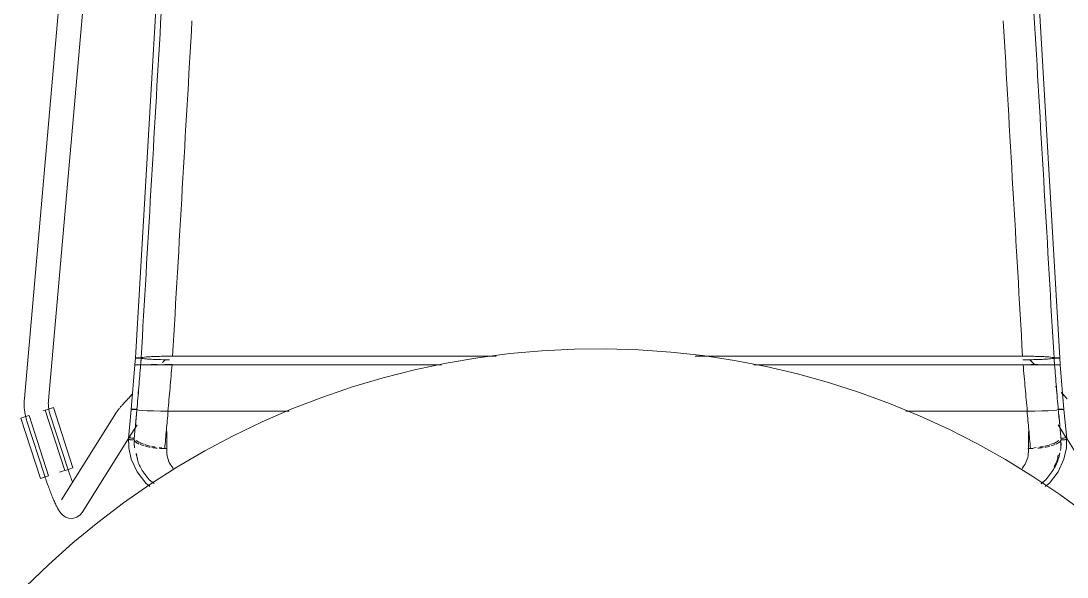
# Model space of a CAD drawing. Header units: millimetres. Extents: x 155927 to 295199, y -4084 to 97293.
# Drawn here: x 208526 to 209045, y 12593 to 12869 of the extents above; entities that cross this region are included whole.
import ezdxf

# ---------------------------------------------------------------- set-up
doc = ezdxf.new("R2010")
doc.units = ezdxf.units.MM
doc.header["$MEASUREMENT"] = 0
doc.layers.add('I-FURN', color=8, linetype='CONTINUOUS', lineweight=9)

msp = doc.modelspace()

# ---------------------------------------------------------------- linework, layer by layer
at = {"layer": 'I-FURN'}
for p, q in [((208566.73, 13124.65), (208527.78, 12681.33)), ((208539.74, 12680.28), (208577.03, 13104.78)), ((208602.21, 13033.36), (208582.93, 12701.45)), ((209022.45, 13033.36), (209041.74, 12701.45)), ((208594.03, 12702.24), (208590.9, 12702.12)), ((208597.6, 12702.32), (208594.03, 12702.24)), ((208601.38, 12702.35), (208597.6, 12702.32)), ((208761.95, 12702.35), (208601.38, 12702.35)), ((208601.38, 12702.35), (208761.95, 12702.35)), ((208768.74, 12703.66), (208752.87, 12701.6)), ((208784.67, 12705.08), (208768.74, 12703.66)), ((208800.65, 12705.87), (208784.67, 12705.08)), ((208816.65, 12706.02), (208800.65, 12705.87)), ((208832.64, 12705.53), (208816.65, 12706.02)), ((208848.6, 12704.39), (208832.64, 12705.53)), ((208864.5, 12702.62), (208848.6, 12704.39)), ((209023.28, 12702.35), (208860.69, 12702.35)), ((208860.69, 12702.35), (209023.28, 12702.35)), ((208880.32, 12700.22), (208864.5, 12702.62)), ((209027.07, 12702.32), (209023.28, 12702.35)), ((209030.63, 12702.24), (209027.07, 12702.32)), ((209033.76, 12702.12), (209030.63, 12702.24)), ((208582.65, 12698.09), (208580.83, 12675.89)), ((208582.72, 12698.09), (208582.65, 12698.09)), ((208582.65, 12698.09), (208582.72, 12698.09)), ((208582.66, 12698.09), (208582.92, 12701.45)), ((208582.72, 12698.09), (208582.66, 12698.09)), ((208582.66, 12698.09), (208582.72, 12698.09)), ((208583.2, 12698.09), (208582.91, 12698.09)), ((208582.91, 12698.09), (208583.2, 12698.09)), ((208582.99, 12701.48), (208582.93, 12701.45)), ((208582.93, 12701.45), (208583, 12701.42)), ((208583.18, 12701.51), (208582.99, 12701.48)), ((208583, 12701.42), (208583.18, 12701.4)), ((208583.47, 12701.53), (208583.18, 12701.51)), ((208583.18, 12701.4), (208583.48, 12701.37)), ((208583.59, 12698.1), (208583.2, 12698.1)), ((208583.58, 12698.09), (208583.2, 12698.09)), ((208583.2, 12698.09), (208583.58, 12698.09)), ((208583.21, 12698.1), (208583.59, 12698.1)), ((208583.85, 12701.55), (208583.47, 12701.53)), ((208583.48, 12701.37), (208583.86, 12701.36)), ((208584.04, 12698.09), (208583.58, 12698.09)), ((208583.58, 12698.09), (208584.03, 12698.09)), ((208583.59, 12698.1), (208584.04, 12698.1)), ((208584.04, 12698.1), (208583.59, 12698.1)), ((208584.31, 12701.56), (208583.85, 12701.55)), ((208583.86, 12701.36), (208584.31, 12701.35)), ((208584.03, 12698.09), (208584.52, 12698.08)), ((208584.04, 12698.1), (208584.53, 12698.1)), ((208584.53, 12698.1), (208584.04, 12698.1)), ((208584.53, 12698.08), (208584.04, 12698.09)), ((208584.8, 12701.56), (208584.31, 12701.56)), ((208584.31, 12701.35), (208584.8, 12701.34)), ((208584.52, 12698.08), (208585.02, 12698.08)), ((208584.53, 12698.1), (208585.03, 12698.1)), ((208585.03, 12698.1), (208584.53, 12698.1)), ((208585.02, 12698.08), (208584.53, 12698.08)), ((208585.29, 12701.56), (208584.8, 12701.56)), ((208584.8, 12701.34), (208585.3, 12701.34)), ((208585.49, 12698.09), (208585.02, 12698.08)), ((208585.02, 12698.08), (208585.49, 12698.09)), ((208585.03, 12698.1), (208585.5, 12698.1)), ((208585.5, 12698.1), (208585.03, 12698.1)), ((208585.76, 12701.55), (208585.29, 12701.56)), ((208585.3, 12701.34), (208585.77, 12701.35)), ((208586.38, 12698.07), (208585.49, 12698.09)), ((208585.49, 12698.09), (208586.38, 12698.07)), ((208586.65, 12701.76), (208585.76, 12701.55)), ((208585.77, 12701.35), (208586.67, 12701.14)), ((208588.12, 12698.06), (208586.38, 12698.07)), ((208586.38, 12698.07), (208588.12, 12698.06)), ((208588.14, 12698.13), (208586.39, 12698.11)), ((208586.4, 12698.11), (208588.15, 12698.13)), ((208588.4, 12701.95), (208586.65, 12701.76)), ((208586.67, 12701.14), (208588.42, 12700.95)), ((208588.12, 12698.06), (208590.63, 12698.05)), ((208590.63, 12698.05), (208588.13, 12698.06)), ((208590.64, 12698.14), (208588.14, 12698.13)), ((208588.15, 12698.13), (208590.65, 12698.14)), ((208590.9, 12702.12), (208588.4, 12701.95)), ((208588.42, 12700.95), (208590.92, 12700.79)), ((208593.76, 12698.04), (208590.63, 12698.05)), ((208590.63, 12698.05), (208593.76, 12698.04)), ((208593.77, 12698.15), (208590.64, 12698.14)), ((208590.65, 12698.14), (208593.77, 12698.15)), ((208590.92, 12700.79), (208594.04, 12700.66)), ((208597.33, 12698.03), (208593.76, 12698.04)), ((208593.76, 12698.04), (208597.33, 12698.03)), ((208594.04, 12700.66), (208597.59, 12700.59)), ((208597.89, 12700.7), (208596.42, 12699.18)), ((208601.1, 12698.16), (208597.32, 12698.15)), ((208597.33, 12698.15), (208601.1, 12698.16)), ((208601.12, 12698.03), (208597.33, 12698.03)), ((208597.33, 12698.03), (208601.12, 12698.03)), ((208597.59, 12700.59), (208599.84, 12700.56)), ((208734.86, 12698.03), (208601.12, 12698.03)), ((208601.12, 12698.03), (208734.86, 12698.03)), ((208737.1, 12698.9), (208721.45, 12695.58)), ((208752.87, 12701.6), (208737.1, 12698.9)), ((208896.03, 12697.19), (208880.32, 12700.22)), ((209023.55, 12698.03), (208889.91, 12698.03)), ((208889.91, 12698.03), (209023.55, 12698.03)), ((208911.6, 12693.53), (208896.03, 12697.19)), ((209023.39, 12700.56), (209027.08, 12700.59)), ((209027.33, 12698.03), (209023.55, 12698.03)), ((209023.55, 12698.03), (209027.34, 12698.03)), ((209029.34, 12698.03), (209026.77, 12700.7)), ((209027.08, 12700.59), (209030.63, 12700.66)), ((209027.34, 12698.15), (209030.89, 12698.15)), ((209030.9, 12698.15), (209027.34, 12698.15)), ((209030.9, 12698.04), (209027.34, 12698.03)), ((209027.34, 12698.03), (209030.9, 12698.04)), ((209030.63, 12700.66), (209033.75, 12700.79)), ((209034.03, 12698.05), (209030.9, 12698.04)), ((209030.9, 12698.04), (209034.04, 12698.05)), ((209033.75, 12700.79), (209036.24, 12700.95)), ((209036.26, 12701.95), (209033.76, 12702.12)), ((209034.02, 12698.14), (209036.52, 12698.13)), ((209036.52, 12698.13), (209034.02, 12698.14)), ((209036.54, 12698.06), (209034.04, 12698.05)), ((209034.04, 12698.05), (209036.54, 12698.06)), ((209036.24, 12700.95), (209037.99, 12701.14)), ((209038.01, 12701.76), (209036.26, 12701.95)), ((209036.52, 12698.13), (209038.27, 12698.11)), ((209038.27, 12698.11), (209036.52, 12698.13)), ((209038.28, 12698.07), (209036.54, 12698.06)), ((209036.54, 12698.06), (209038.29, 12698.07)), ((209037.99, 12701.14), (209038.9, 12701.35)), ((209038.9, 12701.55), (209038.01, 12701.76)), ((209039.17, 12698.09), (209038.28, 12698.07)), ((209038.29, 12698.07), (209039.17, 12698.09)), ((209039.37, 12701.56), (209038.9, 12701.55)), ((209038.9, 12701.35), (209039.36, 12701.34)), ((209039.17, 12698.1), (209039.64, 12698.1)), ((209039.64, 12698.1), (209039.17, 12698.1)), ((209039.64, 12698.08), (209039.17, 12698.09)), ((209039.17, 12698.09), (209039.65, 12698.08)), ((209039.36, 12701.34), (209039.86, 12701.34)), ((209039.87, 12701.56), (209039.37, 12701.56)), ((209039.64, 12698.1), (209040.13, 12698.1)), ((209040.14, 12698.1), (209039.64, 12698.1)), ((209040.14, 12698.08), (209039.64, 12698.08)), ((209039.65, 12698.08), (209040.14, 12698.08)), ((209039.86, 12701.34), (209040.35, 12701.35)), ((209040.36, 12701.56), (209039.87, 12701.56)), ((209040.13, 12698.1), (209040.62, 12698.1)), ((209040.63, 12698.1), (209040.14, 12698.1)), ((209040.63, 12698.09), (209040.14, 12698.08)), ((209040.14, 12698.08), (209040.63, 12698.09)), ((209040.35, 12701.35), (209040.8, 12701.36)), ((209040.81, 12701.55), (209040.36, 12701.56)), ((209040.62, 12698.1), (209041.07, 12698.1)), ((209041.08, 12698.1), (209040.63, 12698.1)), ((209041.08, 12698.09), (209040.63, 12698.09)), ((209040.63, 12698.09), (209041.08, 12698.09)), ((209040.8, 12701.36), (209041.19, 12701.37)), ((209041.19, 12701.53), (209040.81, 12701.55)), ((209041.07, 12698.1), (209041.46, 12698.1)), ((209041.46, 12698.1), (209041.08, 12698.1)), ((209041.46, 12698.09), (209041.08, 12698.09)), ((209041.08, 12698.09), (209041.47, 12698.09)), ((209041.48, 12701.51), (209041.19, 12701.53)), ((209041.19, 12701.37), (209041.48, 12701.4)), ((209041.46, 12698.1), (209041.75, 12698.1)), ((209041.76, 12698.1), (209041.46, 12698.1)), ((209041.76, 12698.09), (209041.46, 12698.09)), ((209041.47, 12698.09), (209041.76, 12698.09)), ((209041.67, 12701.48), (209041.48, 12701.51)), ((209041.48, 12701.4), (209041.67, 12701.42)), ((209041.74, 12701.45), (209041.67, 12701.48)), ((209041.67, 12701.42), (209041.74, 12701.45)), ((209042.01, 12698.09), (209041.74, 12701.45)), ((209041.75, 12698.1), (209041.94, 12698.09)), ((209041.95, 12698.09), (209041.76, 12698.1)), ((209041.94, 12698.09), (209041.76, 12698.09)), ((209041.76, 12698.09), (209041.95, 12698.09)), ((209041.94, 12698.09), (209042.01, 12698.09)), ((209042.01, 12698.09), (209041.94, 12698.09)), ((209041.95, 12698.09), (209042.01, 12698.09)), ((209042.01, 12698.09), (209041.95, 12698.09)), ((209042.01, 12698.09), (209043.84, 12675.89)), ((208721.45, 12695.58), (208705.95, 12691.63)), ((208927.02, 12689.25), (208911.6, 12693.53)), ((208690.61, 12687.07), (208675.47, 12681.9)), ((208705.95, 12691.63), (208690.61, 12687.07)), ((208942.25, 12684.36), (208927.02, 12689.25)), ((209040.11, 12686.85), (209039.63, 12687.35)), ((208579.18, 12681.14), (208579.59, 12681.57)), ((208579.59, 12681.57), (208580, 12682.02)), ((208580, 12682.02), (208580.42, 12682.47)), ((208580.42, 12682.47), (208580.85, 12682.93)), ((208580.85, 12682.93), (208581.29, 12683.4)), ((208675.47, 12681.9), (208660.55, 12676.13)), ((208957.28, 12678.86), (208942.25, 12684.36)), ((209042.92, 12683.88), (209042.47, 12684.36)), ((209043.37, 12683.4), (209042.92, 12683.88)), ((209043.81, 12682.93), (209043.37, 12683.4)), ((209044.24, 12682.47), (209043.81, 12682.93)), ((209044.67, 12682.02), (209044.24, 12682.47)), ((209045.08, 12681.57), (209044.67, 12682.02)), ((209045.48, 12681.14), (209045.08, 12681.57)), ((208527.7, 12680.19), (208527.67, 12679.05)), ((208527.67, 12679.05), (208527.69, 12677.9)), ((208527.69, 12677.9), (208527.75, 12676.76)), ((208527.78, 12681.33), (208527.7, 12680.19)), ((208527.75, 12676.76), (208527.85, 12675.63)), ((208538.3, 12675.59), (208540.27, 12676.23)), ((208539.67, 12678.93), (208539.69, 12679.59)), ((208539.68, 12678.26), (208539.67, 12678.93)), ((208539.72, 12677.6), (208539.68, 12678.26)), ((208539.69, 12679.59), (208539.73, 12680.25)), ((208539.78, 12676.94), (208539.72, 12677.6)), ((208539.73, 12680.25), (208539.73, 12680.28)), ((208539.87, 12676.29), (208539.78, 12676.94)), ((208539.98, 12675.63), (208539.87, 12676.29)), ((208540.27, 12676.23), (208542.22, 12676.86)), ((208551.91, 12646.85), (208542.22, 12676.86)), ((208574.69, 12676.11), (208574.89, 12676.35)), ((208574.89, 12676.35), (208575.11, 12676.6)), ((208575.11, 12676.6), (208575.34, 12676.87)), ((208575.34, 12676.87), (208575.58, 12677.15)), ((208575.58, 12677.15), (208575.84, 12677.44)), ((208575.84, 12677.44), (208576.11, 12677.75)), ((208576.11, 12677.75), (208576.4, 12678.08)), ((208576.4, 12678.08), (208576.7, 12678.41)), ((208576.7, 12678.41), (208577.01, 12678.76)), ((208577.01, 12678.76), (208577.34, 12679.13)), ((208577.34, 12679.13), (208577.69, 12679.51)), ((208577.69, 12679.51), (208578.04, 12679.9)), ((208578.04, 12679.9), (208578.41, 12680.3)), ((208578.41, 12680.3), (208578.79, 12680.71)), ((208578.79, 12680.71), (208579.18, 12681.14)), ((208972.07, 12672.76), (208957.28, 12678.86)), ((208526.07, 12671.64), (208528.02, 12672.27)), ((208535.76, 12641.64), (208526.07, 12671.64)), ((208527.85, 12675.63), (208528, 12674.49)), ((208528, 12674.49), (208528.2, 12673.37)), ((208528.02, 12672.27), (208529.99, 12672.91)), ((208528.2, 12673.37), (208528.44, 12672.25)), ((208528.44, 12672.25), (208528.72, 12671.15)), ((208528.72, 12671.15), (208529.05, 12670.05)), ((208539.8, 12642.94), (208530.11, 12672.95)), ((208536.92, 12675.15), (208538.08, 12675.52)), ((208538.18, 12675.56), (208547.87, 12645.55)), ((208540.12, 12674.99), (208539.98, 12675.63)), ((208540.29, 12674.35), (208540.12, 12674.99)), ((208540.48, 12673.71), (208540.29, 12674.35)), ((208549.19, 12646.9), (208540.48, 12673.71)), ((208573.58, 12674.62), (208546.27, 12631.04)), ((208573.58, 12674.62), (208573.79, 12674.95)), ((208573.79, 12674.95), (208573.97, 12675.21)), ((208573.97, 12675.21), (208574.15, 12675.44)), ((208574.15, 12675.44), (208574.32, 12675.66)), ((208574.32, 12675.66), (208574.5, 12675.88)), ((208574.5, 12675.88), (208574.69, 12676.11)), ((208580.82, 12675.89), (208579.4, 12661.4)), ((208580.89, 12675.92), (208580.82, 12675.89)), ((208580.82, 12675.89), (208580.89, 12675.87)), ((208580.83, 12675.89), (208580.89, 12675.92)), ((208580.9, 12675.87), (208580.83, 12675.89)), ((208581.08, 12675.94), (208580.89, 12675.92)), ((208580.89, 12675.92), (208581.08, 12675.94)), ((208580.89, 12675.87), (208581.08, 12675.84)), ((208581.37, 12675.96), (208581.08, 12675.94)), ((208581.08, 12675.94), (208581.37, 12675.96)), ((208581.08, 12675.84), (208581.38, 12675.82)), ((208581.38, 12675.82), (208581.09, 12675.84)), ((208581.75, 12675.98), (208581.37, 12675.96)), ((208581.37, 12675.96), (208581.75, 12675.98)), ((208581.38, 12675.82), (208581.76, 12675.8)), ((208581.77, 12675.8), (208581.38, 12675.82)), ((208582.2, 12675.99), (208581.75, 12675.98)), ((208581.75, 12675.98), (208582.2, 12675.99)), ((208581.76, 12675.8), (208582.21, 12675.79)), ((208582.22, 12675.79), (208581.77, 12675.8)), ((208582.69, 12675.99), (208582.2, 12675.99)), ((208582.2, 12675.99), (208582.7, 12675.99)), ((208582.21, 12675.79), (208582.71, 12675.79)), ((208582.71, 12675.79), (208582.22, 12675.79)), ((208582.71, 12675.79), (208583.2, 12675.79)), ((208583.21, 12675.79), (208582.71, 12675.79)), ((208583.66, 12675.98), (208583.19, 12675.99)), ((208583.19, 12675.99), (208583.66, 12675.98)), ((208583.2, 12675.79), (208583.67, 12675.8)), ((208583.68, 12675.8), (208583.21, 12675.79)), ((208583.67, 12675.8), (208584.57, 12675.61)), ((208584.56, 12675.61), (208583.68, 12675.8)), ((208586.28, 12675.43), (208584.56, 12675.61)), ((208584.57, 12675.61), (208586.3, 12675.43)), ((208588.74, 12675.28), (208586.3, 12675.43)), ((208586.3, 12675.43), (208588.78, 12675.28)), ((208591.81, 12675.16), (208588.78, 12675.28)), ((208588.78, 12675.28), (208591.88, 12675.16)), ((208595.32, 12675.09), (208591.88, 12675.16)), ((208591.88, 12675.16), (208595.31, 12675.09)), ((208595.41, 12675.09), (208599.17, 12675.06)), ((208599.05, 12675.06), (208595.41, 12675.09)), ((208599.17, 12675.06), (208659.29, 12675.06)), ((208659.29, 12675.06), (208599.17, 12675.06)), ((208660.55, 12676.13), (208645.87, 12669.76)), ((208965.37, 12675.06), (209025.49, 12675.06)), ((209025.49, 12675.06), (208965.37, 12675.06)), ((208986.61, 12666.08), (208972.07, 12672.76)), ((209025.49, 12675.06), (209029.25, 12675.09)), ((209029.35, 12675.09), (209025.61, 12675.06)), ((209029.35, 12675.09), (209032.79, 12675.16)), ((209032.79, 12675.16), (209029.35, 12675.09)), ((209032.79, 12675.16), (209035.88, 12675.28)), ((209035.89, 12675.28), (209032.85, 12675.16)), ((209035.88, 12675.28), (209038.36, 12675.43)), ((209038.37, 12675.43), (209035.93, 12675.28)), ((209038.36, 12675.43), (209040.1, 12675.61)), ((209040.1, 12675.61), (209038.38, 12675.43)), ((209040.99, 12675.8), (209040.1, 12675.61)), ((209040.1, 12675.61), (209040.99, 12675.8)), ((209040.99, 12675.8), (209041.46, 12675.79)), ((209041.46, 12675.79), (209040.99, 12675.8)), ((209041.47, 12675.99), (209041, 12675.98)), ((209041, 12675.98), (209041.47, 12675.99)), ((209041.46, 12675.79), (209041.96, 12675.79)), ((209041.95, 12675.79), (209041.46, 12675.79)), ((209041.97, 12675.99), (209041.47, 12675.99)), ((209041.47, 12675.99), (209041.97, 12675.99)), ((209042.44, 12675.79), (209041.95, 12675.79)), ((209041.96, 12675.79), (209042.45, 12675.79)), ((209042.46, 12675.99), (209041.97, 12675.99)), ((209041.97, 12675.99), (209042.46, 12675.99)), ((209042.9, 12675.8), (209042.44, 12675.79)), ((209042.45, 12675.79), (209042.9, 12675.8)), ((209042.91, 12675.98), (209042.46, 12675.99)), ((209042.46, 12675.99), (209042.91, 12675.98)), ((209042.9, 12675.8), (209043.29, 12675.82)), ((209043.28, 12675.82), (209042.9, 12675.8)), ((209043.58, 12675.84), (209043.28, 12675.82)), ((209043.29, 12675.96), (209043.59, 12675.94)), ((209043.29, 12675.82), (209043.58, 12675.84)), ((209043.59, 12675.94), (209043.3, 12675.96)), ((209043.58, 12675.84), (209043.77, 12675.87)), ((209043.78, 12675.92), (209043.59, 12675.94)), ((209043.59, 12675.94), (209043.77, 12675.92)), ((209043.77, 12675.92), (209043.84, 12675.89)), ((209043.84, 12675.89), (209043.77, 12675.87)), ((209043.77, 12675.87), (209043.84, 12675.89)), ((209043.84, 12675.89), (209043.78, 12675.92)), ((209043.84, 12675.89), (209045.26, 12661.4)), ((208529.05, 12670.05), (208529.07, 12670.01)), ((208529.07, 12670.01), (208537.78, 12643.19)), ((208579.71, 12661.81), (208583.74, 12668.25)), ((208645.87, 12669.76), (208631.46, 12662.81)), ((209000.86, 12658.82), (208986.61, 12666.08)), ((209040.92, 12668.25), (209044.96, 12661.81)), ((208556.44, 12624.67), (208579.47, 12661.43)), ((208579.61, 12656.83), (208579.52, 12662.29)), ((208598.47, 12665.02), (208598.47, 12655.27)), ((208631.46, 12662.81), (208617.34, 12655.29)), ((209026.2, 12655.27), (209026.2, 12665.02)), ((209045.05, 12656.83), (209045.14, 12662.29)), ((209045.19, 12661.43), (209068.23, 12624.67)), ((208580.83, 12651.18), (208579.61, 12656.83)), ((208598.52, 12656.51), (208597.48, 12656.51)), ((209014.82, 12651), (209000.86, 12658.82)), ((209027.19, 12656.51), (209026.14, 12656.51)), ((209043.84, 12651.18), (209045.05, 12656.83)), ((208583.73, 12644.87), (208580.83, 12651.18)), ((208617.34, 12655.29), (208603.53, 12647.22)), ((209028.45, 12642.63), (209014.82, 12651)), ((209040.94, 12644.87), (209043.84, 12651.18)), ((208545.29, 12644.72), (208547.77, 12645.52)), ((208549.96, 12646.22), (208547.99, 12645.59)), ((208549.3, 12646.57), (208549.19, 12646.9)), ((208549.53, 12645.88), (208549.3, 12646.57)), ((208549.76, 12645.19), (208549.53, 12645.88)), ((208549.99, 12644.51), (208549.76, 12645.19)), ((208551.91, 12646.85), (208549.96, 12646.22)), ((208586.3, 12645.58), (208584.39, 12649.27)), ((208589.8, 12641.01), (208586.3, 12645.58)), ((208603.53, 12647.22), (208590.05, 12638.59)), ((209034.87, 12641.01), (209038.36, 12645.58)), ((209038.36, 12645.58), (209040.27, 12649.27)), ((208537.71, 12642.27), (208535.76, 12641.64)), ((208539.68, 12642.9), (208537.71, 12642.27)), ((208537.93, 12642.74), (208537.78, 12643.19)), ((208538.17, 12642), (208537.93, 12642.74)), ((208538.42, 12641.26), (208538.17, 12642)), ((208538.67, 12640.53), (208538.42, 12641.26)), ((208538.92, 12639.8), (208538.67, 12640.53)), ((208550.22, 12643.83), (208549.99, 12644.51)), ((208550.46, 12643.15), (208550.22, 12643.83)), ((208550.69, 12642.49), (208550.46, 12643.15)), ((208550.93, 12641.83), (208550.69, 12642.49)), ((208551.17, 12641.18), (208550.93, 12641.83)), ((208551.4, 12640.55), (208551.17, 12641.18)), ((208551.63, 12639.93), (208551.4, 12640.55)), ((208588.06, 12639.34), (208583.73, 12644.87)), ((208592.14, 12639.04), (208589.8, 12641.01)), ((209041.74, 12633.72), (209028.45, 12642.63)), ((209032.52, 12639.04), (209034.87, 12641.01)), ((209036.6, 12639.34), (209040.94, 12644.87)), ((208539.17, 12639.08), (208538.92, 12639.8)), ((208539.43, 12638.36), (208539.17, 12639.08)), ((208539.68, 12637.65), (208539.43, 12638.36)), ((208539.93, 12636.96), (208539.68, 12637.65)), ((208540.19, 12636.27), (208539.93, 12636.96)), ((208540.44, 12635.59), (208540.19, 12636.27)), ((208540.7, 12634.92), (208540.44, 12635.59)), ((208540.95, 12634.27), (208540.7, 12634.92)), ((208590.05, 12638.59), (208576.93, 12629.44)), ((208590.12, 12637.7), (208588.06, 12639.34)), ((209034.55, 12637.7), (209036.6, 12639.34)), ((208541.2, 12633.63), (208540.95, 12634.27)), ((208541.45, 12633.01), (208541.2, 12633.63)), ((208541.7, 12632.39), (208541.45, 12633.01)), ((208541.95, 12631.8), (208541.7, 12632.39)), ((208542.2, 12631.22), (208541.95, 12631.8)), ((208542.44, 12630.66), (208542.2, 12631.22)), ((208542.68, 12630.11), (208542.44, 12630.66)), ((208542.92, 12629.59), (208542.68, 12630.11)), ((208543.15, 12629.08), (208542.92, 12629.59)), ((209054.66, 12624.28), (209041.74, 12633.72)), ((208543.38, 12628.59), (208543.15, 12629.08)), ((208543.62, 12628.11), (208543.38, 12628.59)), ((208543.84, 12627.66), (208543.62, 12628.11)), ((208544.07, 12627.22), (208543.84, 12627.66)), ((208544.3, 12626.79), (208544.07, 12627.22)), ((208544.53, 12626.38), (208544.3, 12626.79)), ((208544.77, 12625.98), (208544.53, 12626.38)), ((208545.01, 12625.59), (208544.77, 12625.98)), ((208545.27, 12625.2), (208545.01, 12625.59)), ((208545.54, 12624.81), (208545.27, 12625.2)), ((208545.86, 12624.41), (208545.54, 12624.81)), ((208546.23, 12623.98), (208545.86, 12624.41)), ((208555.55, 12623.55), (208556.44, 12624.67)), ((208576.93, 12629.44), (208564.19, 12619.77)), ((208546.69, 12623.52), (208546.23, 12623.98)), ((208547.32, 12623), (208546.69, 12623.52)), ((208548.23, 12622.43), (208547.32, 12623)), ((208549.61, 12621.91), (208548.23, 12622.43)), ((208551.59, 12621.74), (208549.61, 12621.91)), ((208553.81, 12622.32), (208551.59, 12621.74)), ((208564.19, 12619.77), (208551.84, 12609.59)), ((208555.55, 12623.55), (208553.81, 12622.32)), ((208551.84, 12609.59), (208539.91, 12598.93)), ((208539.91, 12598.93), (208528.42, 12587.81))]:
    msp.add_line(p, q, dxfattribs=at)
for points in [[(208585.76, 12701.55), (208588.98, 12756.96), (208595.42, 12867.72), (208601.86, 12978.31), (208605.08, 13033.55)], [(209038.9, 12701.55), (209035.68, 12756.96), (209029.24, 12867.72), (209022.8, 12978.31), (209019.58, 13033.55)], [(208601.38, 12702.35), (208604.58, 12757.87), (208607.77, 12813.4), (208610.97, 12868.84)], [(209013.7, 12868.84), (209016.89, 12813.38), (209020.09, 12757.87), (209023.28, 12702.35)], [(208585.77, 12701.35), (208585.17, 12701.34), (208583.67, 12701.34), (208582.92, 12701.41), (208582.92, 12701.45)], [(208583.68, 12675.8), (208583.98, 12679.51), (208584.58, 12686.93), (208585.19, 12694.37), (208585.49, 12698.09)], [(208585.76, 12701.55), (208585.72, 12700.97), (208585.63, 12699.82), (208585.54, 12698.66), (208585.49, 12698.09)], [(208585.77, 12701.35), (208585.72, 12700.81), (208585.63, 12699.73), (208585.54, 12698.64), (208585.5, 12698.1)], [(208600.09, 12686.54), (208600.43, 12690.37), (208600.77, 12694.2), (208601.12, 12698.03)], [(209023.55, 12698.03), (209023.89, 12694.2), (209024.24, 12690.36), (209024.58, 12686.54)], [(209038.9, 12701.55), (209038.95, 12700.97), (209039.04, 12699.82), (209039.13, 12698.66), (209039.17, 12698.09)], [(209038.9, 12701.35), (209038.94, 12700.81), (209039.03, 12699.73), (209039.12, 12698.64), (209039.17, 12698.1)], [(209040.99, 12675.8), (209040.68, 12679.51), (209040.08, 12686.93), (209039.48, 12694.37), (209039.17, 12698.09)], [(208583.66, 12675.98), (208583.97, 12679.63), (208584.27, 12683.28), (208584.57, 12686.93)], [(208584.87, 12690.55), (208584.91, 12690.96), (208584.94, 12691.37), (208584.97, 12691.78)], [(208599.05, 12675.06), (208599.4, 12678.88), (208599.74, 12682.71), (208600.09, 12686.54)], [(209024.58, 12686.54), (209024.92, 12682.71), (209025.27, 12678.88), (209025.61, 12675.06)], [(208583.67, 12675.8), (208583.43, 12673.27), (208582.96, 12668.24), (208582.48, 12663.29), (208582.24, 12660.84)], [(208583.66, 12675.98), (208583.43, 12673.61), (208583.19, 12671.25), (208582.96, 12668.9)], [(208599.17, 12675.06), (208598.87, 12671.93), (208598.28, 12665.68), (208597.73, 12659.54), (208597.48, 12656.51)], [(209025.49, 12675.06), (209025.8, 12671.93), (209026.39, 12665.68), (209026.93, 12659.54), (209027.19, 12656.51)], [(209040.99, 12675.8), (209041.23, 12673.27), (209041.71, 12668.24), (209042.19, 12663.29), (209042.43, 12660.84)], [(209041.02, 12675.8), (209041.25, 12673.49), (209041.48, 12671.17), (209041.71, 12668.9)], [(208579.59, 12662.15), (208579.63, 12662.1), (208579.75, 12662.01), (208580.05, 12661.88), (208580.43, 12661.76), (208580.89, 12661.67), (208581.38, 12661.6), (208581.88, 12661.57), (208582.19, 12661.57), (208582.34, 12661.58)], [(208584.79, 12658.68), (208584.09, 12659), (208582.95, 12659.7), (208582.38, 12660.45), (208582.24, 12660.84)], [(208582.28, 12660.01), (208582.29, 12659.36), (208582.33, 12658.71), (208582.39, 12658.07)], [(208582.42, 12656.85), (208582.33, 12657.66), (208582.32, 12658.49), (208582.32, 12659.31)], [(208583.25, 12660.49), (208583.66, 12660.17), (208584.18, 12659.84), (208584.82, 12659.53)], [(208585.07, 12659.42), (208585.7, 12659.12), (208586.45, 12658.84), (208587.26, 12658.58)], [(208587.22, 12657.79), (208586.49, 12658), (208585.85, 12658.23), (208585.25, 12658.48)], [(208587.69, 12658.42), (208588.49, 12658.17), (208589.37, 12657.95), (208590.29, 12657.73)], [(208590.27, 12657.11), (208589.43, 12657.25), (208588.62, 12657.42), (208587.88, 12657.61)], [(208590.95, 12657.58), (208591.59, 12657.44), (208592.26, 12657.3), (208592.94, 12657.18)], [(208593.76, 12656.68), (208592.85, 12656.75), (208591.97, 12656.85), (208591.12, 12656.98)], [(208594.64, 12656.93), (208595.11, 12656.86), (208595.59, 12656.81), (208596.07, 12656.76)], [(208597.48, 12656.51), (208596.52, 12656.52), (208595.59, 12656.55), (208594.68, 12656.61)], [(208598.47, 12654.99), (208598.46, 12655.5), (208598.48, 12656), (208598.52, 12656.51)], [(209026.14, 12656.51), (209026.19, 12656), (209026.21, 12655.49), (209026.2, 12654.99)], [(209028.51, 12656.54), (209028.07, 12656.52), (209027.63, 12656.51), (209027.19, 12656.51)], [(209028.49, 12656.73), (209029.01, 12656.79), (209029.51, 12656.86), (209030.01, 12656.93)], [(209033.54, 12656.98), (209032.69, 12656.85), (209031.82, 12656.74), (209030.91, 12656.68)], [(209031.71, 12657.19), (209032.4, 12657.31), (209033.05, 12657.44), (209033.72, 12657.58)], [(209034.38, 12657.72), (209035.3, 12657.94), (209036.24, 12658.17), (209037.09, 12658.42)], [(209036.77, 12657.61), (209036.03, 12657.42), (209035.23, 12657.26), (209034.39, 12657.11)], [(209037.42, 12658.57), (209038.23, 12658.84), (209039.04, 12659.12), (209039.6, 12659.42)], [(209039.43, 12658.48), (209038.84, 12658.23), (209038.18, 12657.99), (209037.44, 12657.79)], [(209039.84, 12659.53), (209040.48, 12659.84), (209040.87, 12660.16), (209041.2, 12660.49)], [(209042.39, 12659.31), (209042.38, 12658.05), (209042.28, 12656.79), (209042.1, 12655.55)], [(209042.2, 12657.33), (209042.31, 12658.22), (209042.32, 12659.12), (209042.32, 12660.02)], [(208583.21, 12653.6), (208583.41, 12652.87), (208583.64, 12652.16), (208583.91, 12651.45)], [(209033.93, 12640.18), (209033.5, 12639.77), (209033.05, 12639.38), (209032.58, 12639)]]:
    msp.add_open_spline(points, degree=3, dxfattribs=at)
for points, knots in [([(208585.76, 12701.55), (208586.04, 12701.7), (208587.43, 12701.9), (208590.79, 12702.13), (208593.95, 12702.25), (208597.56, 12702.33), (208600.11, 12702.35), (208601.38, 12702.35)], [-1, -1, -1, -1, -0.666667, -0.5, -0.333333, -0.166667, 0, 0, 0, 0]), ([(209023.28, 12702.35), (209024.56, 12702.35), (209027.11, 12702.33), (209030.71, 12702.25), (209033.88, 12702.13), (209037.24, 12701.9), (209038.63, 12701.7), (209038.9, 12701.55)], [-1, -1, -1, -1, -0.833333, -0.666667, -0.5, -0.333333, 0, 0, 0, 0]), ([(208582.92, 12701.45), (208582.92, 12701.47), (208583.06, 12701.5), (208583.45, 12701.53), (208583.84, 12701.55), (208584.3, 12701.56), (208584.79, 12701.56), (208585.29, 12701.56), (208585.61, 12701.56), (208585.76, 12701.55)], [-0.498493, -0.498493, -0.498493, -0.498493, -0.375, -0.3125, -0.25, -0.1875, -0.125, -0.0625, 0, 0, 0, 0]), ([(208599.84, 12700.56), (208597.82, 12700.57), (208594.59, 12700.63), (208590.8, 12700.78), (208587.45, 12701), (208586.06, 12701.21), (208585.77, 12701.35)], [-0.9335619, -0.9335619, -0.9335619, -0.9335619, -0.6666667, -0.5, -0.3333333, 0, 0, 0, 0]), ([(209038.9, 12701.35), (209038.61, 12701.21), (209037.21, 12701), (209033.86, 12700.78), (209030.71, 12700.66), (209027.15, 12700.58), (209024.64, 12700.56), (209023.39, 12700.56)], [-1, -1, -1, -1, -0.6666667, -0.5, -0.3333333, -0.1666667, -0.003964, -0.003964, -0.003964, -0.003964]), ([(209038.9, 12701.55), (209039.13, 12701.56), (209039.62, 12701.57), (209040.25, 12701.56), (209040.71, 12701.55), (209041.13, 12701.53), (209041.58, 12701.5), (209041.74, 12701.47), (209041.74, 12701.45)], [-1, -1, -1, -1, -0.90625, -0.8125, -0.765625, -0.71875, -0.625, -0.501507, -0.501507, -0.501507, -0.501507]), ([(209041.74, 12701.45), (209041.74, 12701.43), (209041.6, 12701.4), (209041.2, 12701.37), (209040.82, 12701.36), (209040.36, 12701.34), (209039.86, 12701.34), (209039.36, 12701.34), (209039.04, 12701.35), (209038.9, 12701.35)], [-0.5, -0.5, -0.5, -0.5, -0.375, -0.3125, -0.25, -0.1875, -0.125, -0.0625, 0, 0, 0, 0]), ([(209040.49, 12682.09), (209040.36, 12683.74), (209039.92, 12689.07), (209039.47, 12694.41), (209039.17, 12698.1)], [0.2766114, 0.2766114, 0.2766114, 0.2766114, 0.5, 1, 1, 1, 1]), ([(208582.24, 12660.84), (208582.1, 12660.82), (208581.81, 12660.79), (208581.39, 12660.78), (208581.01, 12660.79), (208580.72, 12660.81), (208580.45, 12660.84), (208580.2, 12660.89), (208579.98, 12660.96), (208579.78, 12661.02), (208579.59, 12661.12), (208579.48, 12661.21), (208579.45, 12661.25)], [0, 0, 0, 0, 0.0555556, 0.1111111, 0.1666667, 0.1944444, 0.2222222, 0.2777778, 0.3055556, 0.3333333, 0.3888889, 0.4444444, 0.4444444, 0.4444444, 0.4444444]), ([(209042.43, 12660.84), (209042.28, 12660.45), (209041.72, 12659.71), (209040.59, 12659.01), (209039.91, 12658.69)], [0, 0, 0, 0, 0.1666667, 0.3309695, 0.3309695, 0.3309695, 0.3309695]), ([(209042.32, 12661.58), (209042.55, 12661.57), (209043.03, 12661.57), (209043.79, 12661.66), (209044.45, 12661.81), (209044.88, 12661.99), (209045.04, 12662.1), (209045.08, 12662.15)], [-1, -1, -1, -1, -0.90625, -0.8125, -0.71875, -0.625, -0.5625, -0.5625, -0.5625, -0.5625]), ([(209045.21, 12661.25), (209045.2, 12661.23), (209045.15, 12661.18), (209045.04, 12661.11), (209044.85, 12661.01), (209044.53, 12660.9), (209044.14, 12660.83), (209043.78, 12660.8), (209043.4, 12660.78), (209042.96, 12660.78), (209042.6, 12660.82), (209042.43, 12660.84)], [0.5555556, 0.5555556, 0.5555556, 0.5555556, 0.5833333, 0.6180556, 0.6527778, 0.7222222, 0.7916667, 0.8263889, 0.8611111, 0.9305556, 1, 1, 1, 1]), ([(208601.63, 12646.62), (208600.87, 12647.52), (208598.94, 12650.52), (208598.31, 12654.12), (208598.52, 12656.51)], [0.5, 0.5, 0.5, 0.5, 0.6666667, 1, 1, 1, 1]), ([(209026.14, 12656.51), (209026.36, 12654.12), (209025.73, 12650.52), (209023.8, 12647.52), (209023.03, 12646.62)], [0, 0, 0, 0, 0.3333333, 0.5, 0.5, 0.5, 0.5]), ([(208586.31, 12645.6), (208585.79, 12646.42), (208584.21, 12649.14), (208583.62, 12652.13), (208583.33, 12654.23)], [-0.4024189, -0.4024189, -0.4024189, -0.4024189, -0.3333333, -0.1789981, -0.1789981, -0.1789981, -0.1789981]), ([(209041.85, 12654.27), (209041.41, 12652.15), (209040.4, 12649.07), (209038.76, 12646.31), (209038.18, 12645.44)], [0.1763318, 0.1763318, 0.1763318, 0.1763318, 0.3333333, 0.408557, 0.408557, 0.408557, 0.408557]), ([(209038.9, 12647.5), (209039.23, 12648.09), (209040.26, 12649.94), (209040.75, 12651.92), (209040.98, 12653.3)], [0.6175454, 0.6175454, 0.6175454, 0.6175454, 0.6666667, 0.7702374, 0.7702374, 0.7702374, 0.7702374])]:
    msp.add_open_spline(points, degree=3, knots=knots, dxfattribs=at)

doc.saveas('drawing.dxf')
